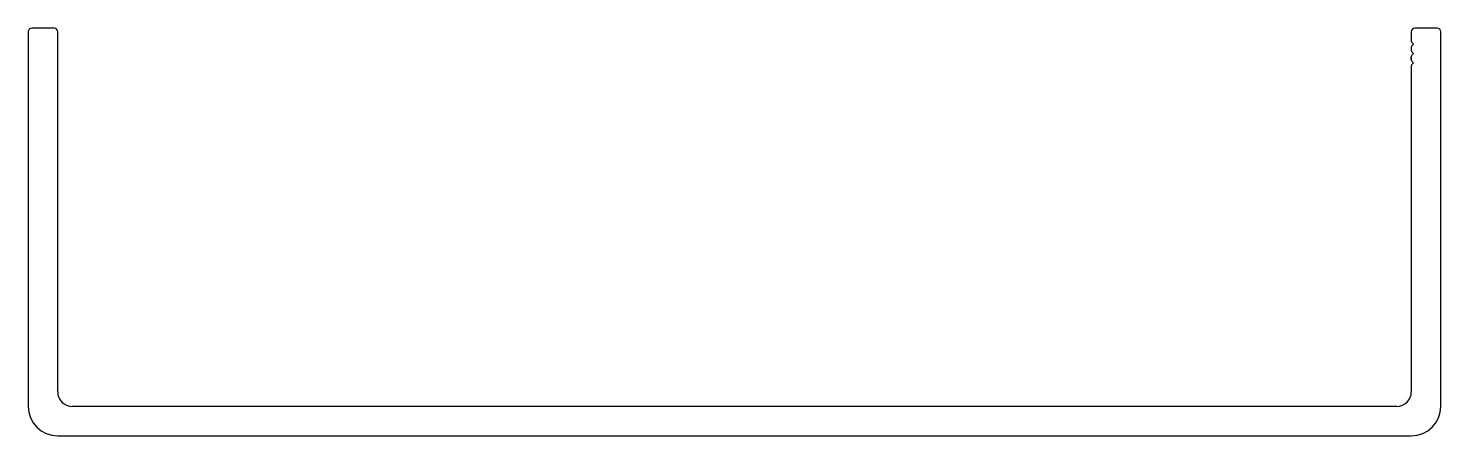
# Model space of a CAD drawing. Extents: x -76 to 76, y 3 to 47.
import ezdxf

# ---------------------------------------------------------------- set-up
doc = ezdxf.new("R2010")
doc.units = 0
doc.layers.add('1', color=7, linetype='CONTINUOUS')

msp = doc.modelspace()

# ---------------------------------------------------------------- linework, layer by layer
at = {"layer": '1', "color": 7, "linetype": 'CONTINUOUS'}
for p, q in [((-76.26, 46.36), (-76.26, 5.88)), ((-73.47, 46.74), (-75.88, 46.74)), ((-73.09, 7.45), (-73.09, 46.36)), ((72.96, 46.36), (72.96, 46.36)), ((72.96, 46.36), (72.96, 45.36)), ((75.76, 46.74), (73.34, 46.74)), ((76.14, 5.88), (76.14, 46.36)), ((72.96, 44.65), (72.96, 44.36)), ((73.03, 45.18), (73.2, 45.01)), ((73.2, 45), (73.03, 44.83)), ((72.96, 43.65), (72.96, 43.36)), ((72.96, 43.36), (72.96, 43.65)), ((72.96, 43.65), (72.96, 43.36)), ((72.96, 43.36), (72.96, 43.65)), ((72.96, 43.65), (72.96, 43.36)), ((73.03, 44.18), (73.2, 44.01)), ((73.2, 44), (73.03, 43.83)), ((73.03, 43.18), (73.2, 43.01)), ((73.2, 43), (73.03, 42.83)), ((72.96, 42.65), (72.96, 42.65)), ((72.96, 42.65), (72.96, 41.9)), ((72.96, 41.9), (72.96, 7.45)), ((71.38, 5.87), (-71.51, 5.87)), ((-73.08, 2.7), (72.96, 2.7))]:
    msp.add_line(p, q, dxfattribs=at)
for centre, radius, start, end in [((-75.88, 46.36), 0.38, 90, 180), ((-73.47, 46.36), 0.38, 0, 90), ((73.34, 46.36), 0.38, 90, 180), ((75.76, 46.36), 0.38, 0, 90), ((73.21, 45.36), 0.25, 180, 225), ((73.21, 44.65), 0.25, 135, 180), ((73.21, 44.36), 0.25, 180, 225), ((73.2, 45), 0.008, 315, 45), ((73.21, 43.65), 0.25, 135, 180), ((73.21, 43.36), 0.25, 180, 225), ((73.21, 42.65), 0.25, 135, 180), ((73.2, 44), 0.008, 315, 45), ((73.2, 43), 0.008, 315, 45), ((-71.51, 7.45), 1.58, 180, 270), ((71.38, 7.45), 1.58, 270, 0), ((-73.08, 5.88), 3.18, 180, 270), ((72.96, 5.88), 3.18, 270, 0)]:
    msp.add_arc(centre, radius, start, end, dxfattribs=at)

doc.saveas('drawing.dxf')
